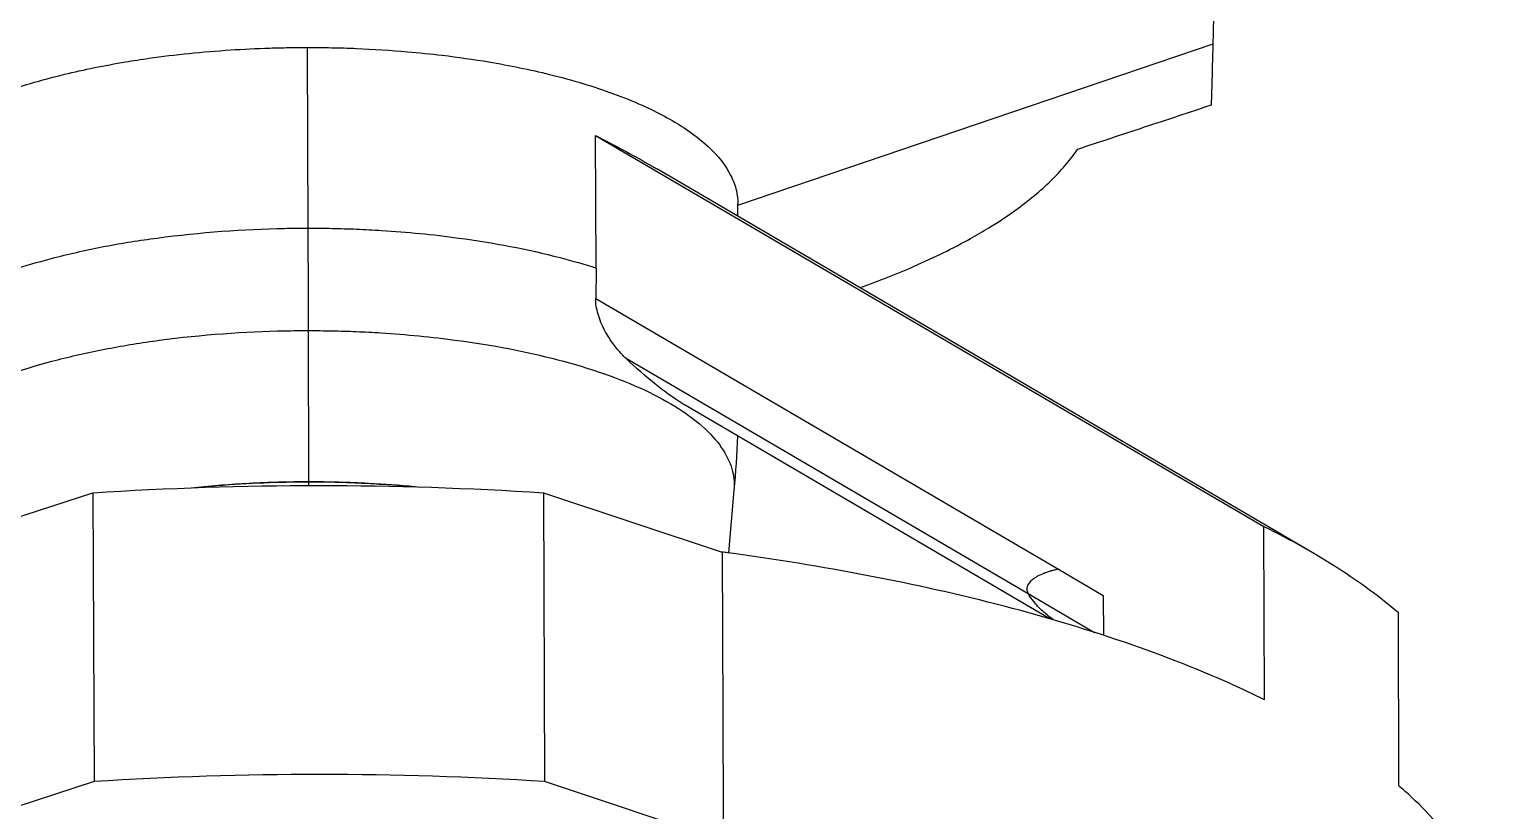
# Model space of a CAD drawing. Header units: millimetres. Extents: x 48717 to 75522, y 76128 to 88842.
# Drawn here: x 59097.8 to 59215.6, y 81625.2 to 81688.2 of the extents above; entities that cross this region are included whole.
import ezdxf

# ---------------------------------------------------------------- set-up
doc = ezdxf.new("R2010")
doc.units = ezdxf.units.MM
doc.layers.add('Top (Plan) View2-DV90-S1B-002a', color=140, linetype='Continuous')

# ---------------------------------------------------------------- blocks, each defined once
blk = doc.blocks.new('*U866')
at = {"layer": 'Top (Plan) View2-DV90-S1B-002a', "color": 0, "linetype": 'ByBlock', "lineweight": -2}
for p, q in [((59154.89, 81674.01), (59193.19, 81687.01)), ((59143.47, 81668.94), (59143.42, 81679.63)), ((59143.42, 81679.63), (59197.26, 81648.11)), ((59201.35, 81645.91), (59148.41, 81676.91)), ((59154.9, 81673.11), (59154.89, 81674.15)), ((59143.44, 81666.49), (59180.72, 81644.66)), ((59120.34, 81651.71), (59120.3, 81663.9)), ((59145.85, 81661.69), (59178.29, 81642.7)), ((59180.04, 81640.66), (59150.64, 81657.88)), ((59120.34, 81651.4), (59120.34, 81651.7)), ((59088.3, 81646.04), (59102.94, 81650.83)), ((59102.94, 81650.83), (59103.03, 81627.54)), ((59139.23, 81650.83), (59153.63, 81646.04)), ((59139.23, 81650.83), (59139.32, 81627.54)), ((59154.58, 81651.03), (59154.13, 81645.98)), ((59197.31, 81634.14), (59197.26, 81648.11)), ((59180.72, 81644.66), (59184.33, 81642.55)), ((59178.29, 81642.7), (59183.62, 81639.57)), ((59184.33, 81642.55), (59184.34, 81639.34)), ((59153.65, 81640.65), (59153.65, 81640.65)), ((59208.08, 81641.19), (59208.13, 81627.22)), ((59103.03, 81627.54), (59088.39, 81622.75)), ((59153.72, 81622.75), (59139.32, 81627.54))]:
    blk.add_line(p, q, dxfattribs=at)
blk.add_ellipse((59119.82, 81650.9), major_axis=(0.1, -69.21), ratio=0.007417, start_param=1.759742, end_param=1.882998, dxfattribs=at)
for points, knots in [([(59193.19, 81687.01), (59193.2, 81687.43), (59193.21, 81687.86), (59193.23, 81688.81), (59193.25, 81689.33), (59193.28, 81690.85), (59193.31, 81691.88), (59193.33, 81692.96)], [-1.496873, -1.496873, -1.496873, -1.496873, -1.14981, -1.14981, -0.748913, -0.748913, -0.000001, -0.000001, -0.000001, -0.000001]), ([(59084.9, 81674.01), (59084.9, 81674.2), (59084.92, 81674.4), (59084.98, 81674.79), (59085.02, 81674.99), (59085.19, 81675.59), (59085.36, 81675.99), (59086.01, 81677.19), (59086.67, 81677.98), (59088.12, 81679.26), (59088.8, 81679.76), (59090.57, 81680.88), (59091.74, 81681.5), (59093.79, 81682.4), (59094.57, 81682.71), (59096.99, 81683.58), (59098.75, 81684.1), (59102.21, 81684.94), (59103.86, 81685.27), (59106.18, 81685.66), (59106.81, 81685.76), (59109.58, 81686.15), (59111.78, 81686.37), (59115.06, 81686.59), (59116.11, 81686.64), (59117.69, 81686.69), (59118.2, 81686.7), (59119.22, 81686.72), (59119.72, 81686.72), (59120.22, 81686.72)], [0, 0, 0, 0, 0.161646, 0.161646, 0.325127, 0.325127, 0.65732, 0.65732, 1.335785, 1.335785, 1.794082, 1.794082, 2.40227, 2.40227, 2.744376, 2.744376, 3.410327, 3.410327, 3.961223, 3.961223, 4.161848, 4.161848, 4.834596, 4.834596, 5.151538, 5.151538, 5.304132, 5.304132, 5.453931, 5.453931, 5.453931, 5.453931]), ([(59120.22, 81686.72), (59120.54, 81686.72), (59120.86, 81686.72), (59121.51, 81686.71), (59121.84, 81686.71), (59122.83, 81686.69), (59123.5, 81686.67), (59125.55, 81686.58), (59126.92, 81686.49), (59129.22, 81686.3), (59130.16, 81686.2), (59132.36, 81685.94), (59133.61, 81685.76), (59136.52, 81685.27), (59138.16, 81684.93), (59141.57, 81684.1), (59143.31, 81683.57), (59145.68, 81682.7), (59146.45, 81682.39), (59148.45, 81681.49), (59149.59, 81680.88), (59151.3, 81679.75), (59151.95, 81679.25), (59153.32, 81677.98), (59153.94, 81677.18), (59154.53, 81675.98), (59154.68, 81675.58), (59154.85, 81674.84), (59154.89, 81674.49), (59154.89, 81674.15)], [0.000001, 0.000001, 0.000001, 0.000001, 0.096876, 0.096876, 0.19472, 0.19472, 0.395194, 0.395194, 0.814098, 0.814098, 1.106215, 1.106215, 1.511602, 1.511602, 2.075831, 2.075831, 2.757015, 2.757015, 3.106808, 3.106808, 3.726689, 3.726689, 4.19374, 4.19374, 4.885125, 4.885125, 5.223605, 5.223605, 5.515937, 5.515937, 5.515937, 5.515937]), ([(59120.28, 81672.15), (59120.27, 81673.77), (59120.26, 81675.39), (59120.26, 81677.01), (59120.25, 81678.63), (59120.24, 81680.25), (59120.24, 81681.87), (59120.23, 81683.48), (59120.23, 81685.1), (59120.22, 81686.72)], [0, 0, 0, 0, 0.521132, 0.521132, 0.521132, 1.042263, 1.042263, 1.042263, 1.563393, 1.563393, 1.563393, 1.563393]), ([(59193.05, 81682.09), (59193.07, 81682.83), (59193.1, 81683.6), (59193.13, 81684.86), (59193.14, 81685.31), (59193.17, 81686.18), (59193.18, 81686.59), (59193.19, 81687.01)], [-1.497488, -1.497488, -1.497488, -1.497488, -0.748268, -0.748268, -0.347201, -0.347201, 0, 0, 0, 0]), ([(59182.28, 81678.53), (59184.07, 81679.12), (59185.87, 81679.72), (59189.46, 81680.9), (59191.26, 81681.5), (59193.05, 81682.09)], [-1.14298, -1.14298, -1.14298, -1.14298, -0.571604, -0.571604, -0.000002, -0.000002, -0.000002, -0.000002]), ([(59143.42, 81679.63), (59144.95, 81678.84), (59146.38, 81678.08), (59147.91, 81677.2), (59148.16, 81677.06), (59148.41, 81676.91)], [-2.23844, -2.23844, -2.23844, -2.23844, -1.6131646, -1.6131646, -1.4863028, -1.4863028, -1.4863028, -1.4863028]), ([(59164.72, 81667.36), (59166.26, 81667.91), (59167.72, 81668.48), (59170.72, 81669.79), (59172.23, 81670.54), (59174.14, 81671.6), (59174.63, 81671.89), (59175.94, 81672.69), (59176.72, 81673.21), (59178.5, 81674.51), (59179.44, 81675.31), (59180.66, 81676.52), (59181.03, 81676.92), (59181.53, 81677.53), (59181.69, 81677.73), (59182, 81678.13), (59182.14, 81678.33), (59182.28, 81678.53)], [13.493048, 13.493048, 13.493048, 13.493048, 14.122216, 14.122216, 14.868538, 14.868538, 15.145088, 15.145088, 15.623283, 15.623283, 16.32385, 16.32385, 16.666551, 16.666551, 16.835699, 16.835699, 17.00297, 17.00297, 17.00297, 17.00297]), ([(59096.92, 81668.94), (59097.87, 81669.24), (59098.85, 81669.52), (59099.86, 81669.78), (59101.18, 81670.12), (59102.54, 81670.42), (59103.92, 81670.69), (59105.3, 81670.95), (59106.7, 81671.18), (59108.1, 81671.36), (59111.61, 81671.83), (59115.11, 81672.07), (59118.35, 81672.14), (59119, 81672.15), (59119.64, 81672.15), (59120.28, 81672.15)], [0.0000039, 0.0000039, 0.0000039, 0.0000039, 0.1328238, 0.1328238, 0.1328238, 0.3062591, 0.3062591, 0.3062591, 0.4796943, 0.4796943, 0.4796943, 0.9132824, 0.9132824, 0.9132824, 1, 1, 1, 1]), ([(59120.28, 81672.15), (59120.91, 81672.15), (59121.55, 81672.15), (59122.2, 81672.14), (59122.85, 81672.12), (59123.51, 81672.1), (59124.17, 81672.08), (59124.84, 81672.05), (59125.51, 81672.01), (59126.19, 81671.97), (59128.23, 81671.84), (59130.32, 81671.65), (59132.41, 81671.36), (59135.19, 81670.99), (59137.97, 81670.46), (59140.57, 81669.78), (59141.57, 81669.52), (59142.54, 81669.24), (59143.47, 81668.94)], [0, 0, 0, 0, 0.0867165, 0.0867165, 0.0867165, 0.173433, 0.173433, 0.173433, 0.2601495, 0.2601495, 0.2601495, 0.520299, 0.520299, 0.520299, 0.8671651, 0.8671651, 0.8671651, 0.9999766, 0.9999766, 0.9999766, 0.9999766]), ([(59143.47, 81668.94), (59143.47, 81668.53), (59143.47, 81668.12), (59143.46, 81667.31), (59143.45, 81666.9), (59143.44, 81666.49)], [0, 0, 0, 0, 0.1310146, 0.1310146, 0.2618872, 0.2618872, 0.2618872, 0.2618872]), ([(59145.85, 81661.69), (59145.74, 81661.79), (59145.34, 81662.17), (59144.64, 81663.11), (59144.43, 81663.44), (59143.93, 81664.34), (59143.75, 81664.83), (59143.57, 81665.43), (59143.52, 81665.65), (59143.45, 81666.08), (59143.44, 81666.29), (59143.44, 81666.49)], [-0.4764259, -0.4764259, -0.4764259, -0.4764259, -0.3220893, -0.3220893, -0.2504578, -0.2504578, -0.132191, -0.132191, -0.0645086, -0.0645086, -0.0000023, -0.0000023, -0.0000023, -0.0000023]), ([(59085.39, 81650.76), (59085.33, 81651.34), (59085.48, 81653.08), (59087.48, 81656.03), (59092.64, 81659.23), (59098.72, 81661.29), (59104.11, 81662.48), (59110.34, 81663.49), (59115.89, 81663.86), (59119.67, 81663.9), (59120.3, 81663.9)], [0.7490188, 0.7490188, 0.7490188, 0.7490188, 0.7708333, 0.8125, 0.8541667, 0.8958333, 0.9166667, 0.9375, 0.9895833, 1, 1, 1, 1]), ([(59120.3, 81663.9), (59120.93, 81663.9), (59122.19, 81663.88), (59124.15, 81663.83), (59127.48, 81663.65), (59132.99, 81663.13), (59140.56, 81661.7), (59147.73, 81659.23), (59152.72, 81656.03), (59154.51, 81653.17), (59154.63, 81651.52), (59154.58, 81651.03)], [0, 0, 0, 0, 0.0104167, 0.0208333, 0.03125, 0.0625, 0.1041667, 0.1458333, 0.1875, 0.2291667, 0.2476415, 0.2476415, 0.2476415, 0.2476415]), ([(59150.64, 81657.88), (59150.58, 81657.91), (59150.53, 81657.94), (59150.38, 81658.04), (59150.27, 81658.1), (59150.06, 81658.24), (59149.95, 81658.31), (59149.69, 81658.49), (59149.53, 81658.6), (59149.03, 81658.96), (59148.67, 81659.23), (59147.52, 81660.15), (59146.7, 81660.87), (59145.85, 81661.69)], [-0.868967, -0.868967, -0.868967, -0.868967, -0.8358019, -0.8358019, -0.7712441, -0.7712441, -0.7068071, -0.7068071, -0.614658, -0.614658, -0.4194678, -0.4194678, -0.0000001, -0.0000001, -0.0000001, -0.0000001]), ([(59102.94, 81650.83), (59108.93, 81651.21), (59115.03, 81651.41), (59127.18, 81651.41), (59133.27, 81651.21), (59139.23, 81650.83)], [-3.64303, -3.64303, -3.64303, -3.64303, -1.821515, -1.821515, 0, 0, 0, 0]), ([(59111.03, 81651.23), (59113.6, 81651.5), (59116.78, 81651.68), (59119.73, 81651.71), (59120.34, 81651.71)], [0.94967119, 0.94967119, 0.94967119, 0.94967119, 0.98958333, 1, 1, 1, 1]), ([(59120.34, 81651.7), (59118.73, 81651.7), (59115.59, 81651.62), (59112.55, 81651.38), (59111.11, 81651.23)], [0.5, 0.5, 0.5, 0.5, 0.52083333, 0.54048418, 0.54048418, 0.54048418, 0.54048418]), ([(59120.34, 81651.71), (59120.95, 81651.71), (59122.17, 81651.7), (59124.06, 81651.64), (59126.31, 81651.52), (59127.95, 81651.39), (59128.93, 81651.3)], [0, 0, 0, 0, 0.01041667, 0.02083333, 0.03125, 0.04671764, 0.04671764, 0.04671764, 0.04671764]), ([(59128.86, 81651.3), (59127.64, 81651.42), (59124.84, 81651.63), (59121.95, 81651.7), (59120.34, 81651.7)], [0.46264284, 0.46264284, 0.46264284, 0.46264284, 0.47916667, 0.5, 0.5, 0.5, 0.5]), ([(59197.26, 81648.11), (59199.42, 81647.04), (59201.42, 81645.92), (59205.03, 81643.61), (59206.65, 81642.42), (59208.08, 81641.19)], [-2.20364, -2.20364, -2.20364, -2.20364, -1.101395, -1.101395, 0, 0, 0, 0]), ([(59197.31, 81634.14), (59196.77, 81634.4), (59196.22, 81634.67), (59192.86, 81636.24), (59189.81, 81637.46), (59183.34, 81639.71), (59179.91, 81640.75), (59172.81, 81642.6), (59169.14, 81643.42), (59161.66, 81644.86), (59157.86, 81645.48), (59153.91, 81646.01), (59153.77, 81646.03), (59153.63, 81646.04)], [2.594127, 2.594127, 2.594127, 2.594127, 2.653141, 2.653141, 2.947935, 2.947935, 3.242728, 3.242728, 3.537522, 3.537522, 3.832315, 3.832315, 3.843407, 3.843407, 3.843407, 3.843407]), ([(59180.72, 81644.66), (59180.58, 81644.63), (59180.46, 81644.6), (59180.29, 81644.56), (59180.24, 81644.55), (59180.17, 81644.53), (59180.14, 81644.52), (59180.1, 81644.51), (59180.08, 81644.5), (59180.07, 81644.5), (59180.07, 81644.5), (59180.07, 81644.5), (59179.95, 81644.47), (59179.85, 81644.43), (59179.7, 81644.38), (59179.66, 81644.37), (59179.59, 81644.34), (59179.56, 81644.33), (59179.52, 81644.32), (59179.51, 81644.31), (59179.5, 81644.31), (59179.49, 81644.3), (59179.3, 81644.23), (59179.13, 81644.15), (59178.92, 81644.02), (59178.85, 81643.98), (59178.76, 81643.92), (59178.72, 81643.89), (59178.67, 81643.86), (59178.65, 81643.84), (59178.64, 81643.83), (59178.63, 81643.83), (59178.51, 81643.73), (59178.42, 81643.64), (59178.32, 81643.5), (59178.29, 81643.46), (59178.25, 81643.39), (59178.24, 81643.35), (59178.23, 81643.32), (59178.22, 81643.29), (59178.21, 81643.28), (59178.15, 81643.07), (59178.18, 81642.88), (59178.29, 81642.7)], [0, 0, 0, 0, 0.0625, 0.0625, 0.09375, 0.09375, 0.109375, 0.117187, 0.121094, 0.123047, 0.123047, 0.125, 0.125, 0.1875, 0.1875, 0.21875, 0.21875, 0.234375, 0.242188, 0.246094, 0.246094, 0.25, 0.25, 0.375, 0.375, 0.4375, 0.4375, 0.46875, 0.484375, 0.492188, 0.492188, 0.5, 0.5, 0.625, 0.625, 0.6875, 0.6875, 0.71875, 0.734375, 0.734375, 0.75, 0.75, 1, 1, 1, 1]), ([(59180.31, 81640.58), (59179.96, 81640.84), (59179.65, 81641.1), (59179.36, 81641.37), (59179.14, 81641.58), (59178.94, 81641.8), (59178.76, 81642.02), (59178.58, 81642.24), (59178.42, 81642.47), (59178.29, 81642.7)], [0.594553, 0.594553, 0.594553, 0.594553, 0.75, 0.75, 0.75, 0.875, 0.875, 0.875, 1, 1, 1, 1]), ([(59139.32, 81627.54), (59133.36, 81627.92), (59127.27, 81628.11), (59115.12, 81628.11), (59109.02, 81627.92), (59103.03, 81627.54)], [-3.64303, -3.64303, -3.64303, -3.64303, -1.821515, -1.821515, 0, 0, 0, 0]), ([(59215.63, 81613.81), (59215.63, 81614.8), (59215.51, 81615.8), (59214.88, 81618.39), (59214.19, 81619.99), (59212.16, 81623.17), (59210.82, 81624.75), (59208.83, 81626.6), (59208.49, 81626.91), (59208.13, 81627.22)], [1.2881635, 1.2881635, 1.2881635, 1.2881635, 1.4739675, 1.4739675, 1.7687609, 1.7687609, 2.0635544, 2.0635544, 2.122565, 2.122565, 2.122565, 2.122565])]:
    blk.add_open_spline(points, degree=3, knots=knots, dxfattribs=at)
for points in [[(59100.37, 81661.62), (59100.37, 81661.62), (59100.37, 81661.62), (59100.37, 81661.62)], [(59154.87, 81655.4), (59154.81, 81653.94), (59154.71, 81652.48), (59154.58, 81651.03)], [(59153.63, 81646.04), (59153.66, 81638.28), (59153.69, 81630.52), (59153.72, 81622.75)]]:
    blk.add_open_spline(points, degree=3, dxfattribs=at)

msp = doc.modelspace()

# ---------------------------------------------------------------- block references
at = {"layer": 'Top (Plan) View2-DV90-S1B-002a'}
msp.add_blockref('*U866', (0, 0), dxfattribs=at)

doc.saveas('drawing.dxf')
